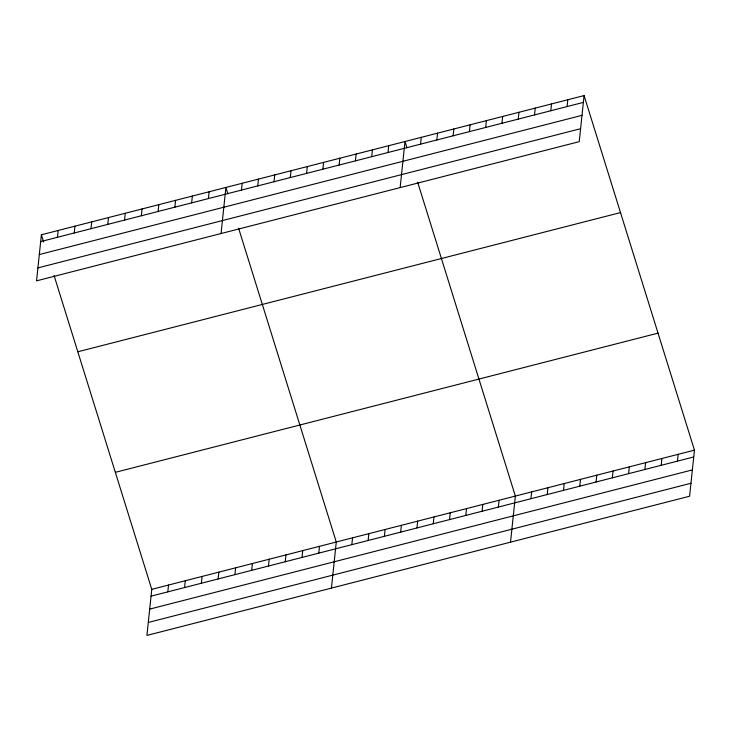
<?xml version="1.0" encoding="UTF-8"?>
<svg xmlns="http://www.w3.org/2000/svg" width="731" height="731" viewBox="0 0 731 731"><rect width="100%" height="100%" fill="white"/><g stroke="black" fill="none" stroke-linecap="round" stroke-linejoin="round"><path stroke-width="1.1" d="M41.393 234.779L36.55 280.859L579.235 141.659L584.078 95.578L41.393 234.779L43.668 242.089M57.447 237.292L58.169 230.475M74.224 232.988L74.946 226.171M91 228.684L91.713 221.868M107.777 224.39L108.49 217.564M124.544 220.086L125.266 213.269M141.321 215.782L142.033 208.965M158.097 211.478L158.81 204.662M174.864 207.175L175.586 200.358M191.641 202.871L192.363 196.054M54.076 275.523L151.765 589.341L146.922 635.422L689.607 496.221L694.45 450.141L584.078 95.578M208.417 198.567L209.13 191.75M167.819 591.854L168.541 585.038M221.064 233.536L225.906 187.447L227.862 193.715M184.596 587.55L185.309 580.734M241.468 190.087L242.189 183.271M201.372 583.247L202.085 576.43M257.751 185.912L258.472 179.095M218.14 578.943L218.861 572.126M274.034 181.736L274.746 174.919M234.916 574.639L235.638 567.823M290.317 177.56L291.029 170.743M251.692 570.344L252.405 563.519M306.591 173.384L307.312 166.567M268.469 566.041L269.182 559.215M322.874 169.208L323.586 162.392M285.236 561.737L285.958 554.92M339.157 165.032L339.869 158.216M302.013 557.433L302.725 550.617M355.43 160.857L356.152 154.04M318.789 553.129L319.502 546.313M371.714 156.681L372.435 149.864M331.435 588.099L336.278 542.009L238.589 228.191M387.997 152.505L388.709 145.688M351.839 544.65L352.561 537.833M400.149 187.602L404.992 141.512L406.948 147.781M368.122 540.474L368.835 533.657M420.553 144.153L421.275 137.337M384.405 536.298L385.118 529.482M436.836 139.977L437.558 133.161M400.679 532.122L401.401 525.306M453.119 135.802L453.832 128.985M416.962 527.946L417.684 521.13M469.403 131.626L470.115 124.809M433.245 523.771L433.958 516.954M485.676 127.45L486.398 120.633M449.528 519.595L450.241 512.778M501.959 123.274L502.672 116.457M465.802 515.419L466.524 508.602M518.242 119.098L518.955 112.282M482.085 511.243L482.807 504.427M534.516 114.922L535.238 108.106M498.368 507.067L499.081 500.251M550.799 110.746L551.521 103.93M510.521 542.155L515.364 496.075L417.675 182.257M567.082 106.571L567.795 99.754M530.925 498.716L531.647 491.899M547.208 494.54L547.921 487.723M563.491 490.364L564.204 483.547M579.765 486.188L580.487 479.372M596.048 482.012L596.77 475.196M612.331 477.836L613.044 471.02M628.614 473.661L629.327 466.844M644.888 469.485L645.61 462.668M661.171 465.309L661.893 458.492M677.454 461.133L678.167 454.316M40.68 241.595L583.365 102.395M39.319 254.552L582.004 115.352M37.911 267.902L580.597 128.702M77.815 351.785L620.5 212.584M115.343 472.336L658.028 333.135M151.765 589.341L694.45 450.141M151.052 596.158L693.737 456.957M149.691 609.115L692.376 469.914M148.283 622.465L690.969 483.264"/></g></svg>
